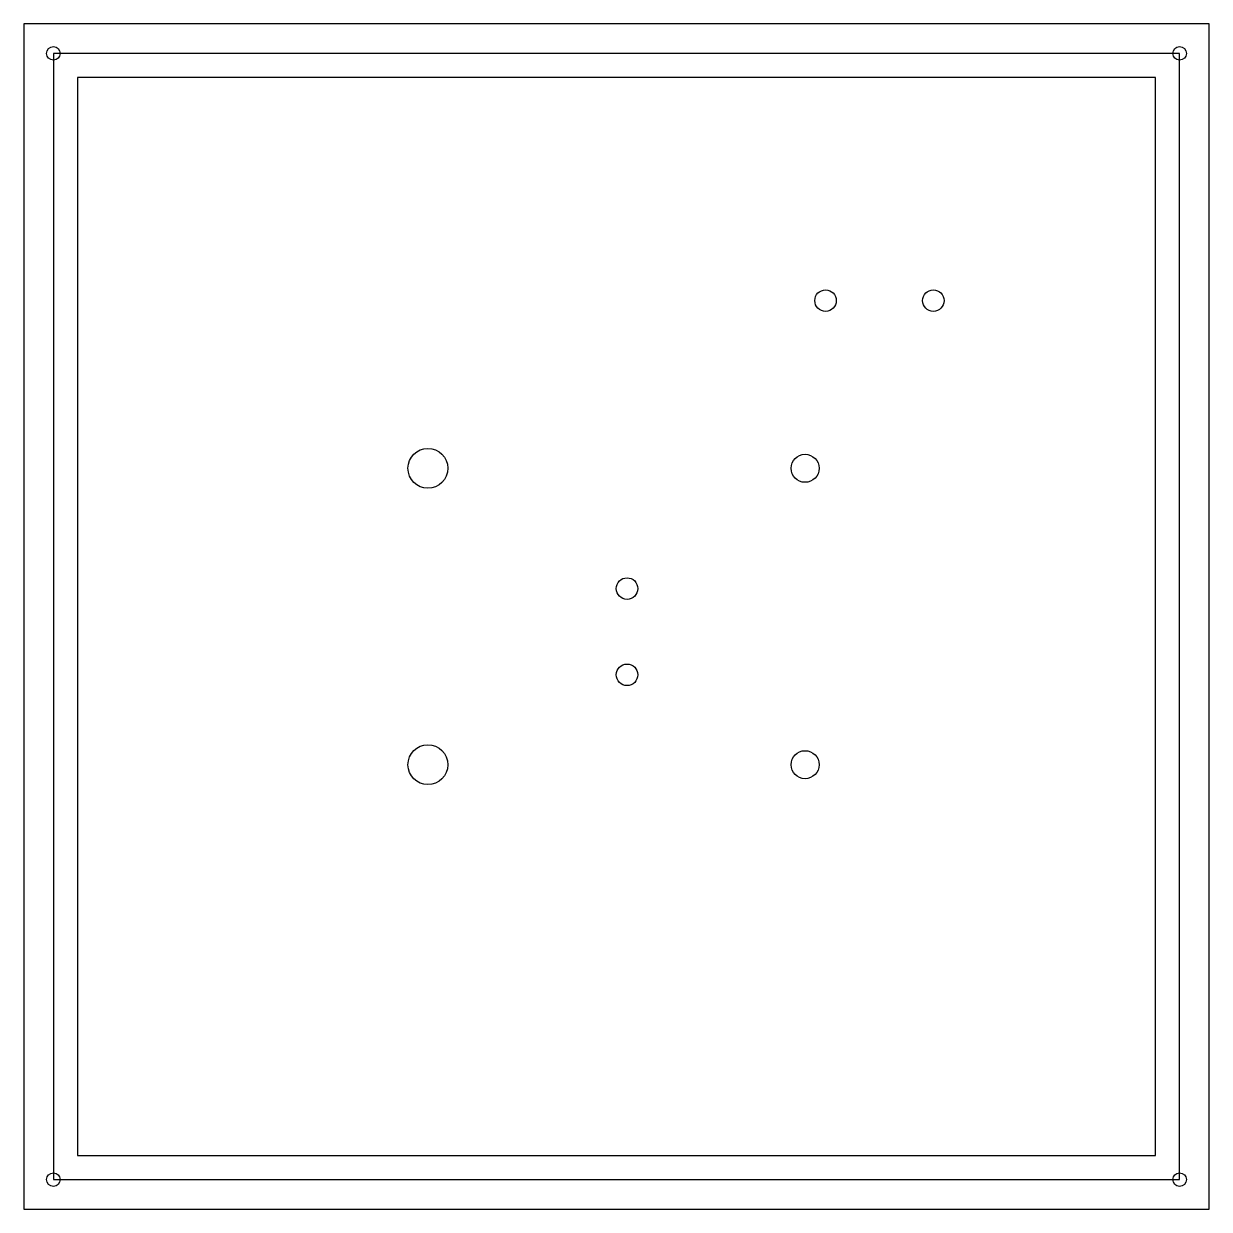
# Model space of a CAD drawing. Extents: x -8.9 to 8.7, y -11.6 to 8.7.
# Drawn here: x 0 to 8.66, y 0 to 8.66 of the extents above; entities outside this region: 1.
import ezdxf

# ---------------------------------------------------------------- set-up
doc = ezdxf.new("R2010")
doc.units = 0
doc.layers.get('0').update_dxf_attribs({"linetype": 'CONTINUOUS'})

msp = doc.modelspace()

# ---------------------------------------------------------------- linework, layer by layer
at = {"color": 5, "linetype": 'CONTINUOUS'}
for p, q in [((8.6614, 8.6614), (0, 8.6614)), ((0, 8.6614), (0, 0)), ((8.6614, 0), (8.6614, 8.6614)), ((8.4449, 8.4449), (0.2165, 8.4449)), ((0.2165, 8.4449), (0.2165, 0.2165)), ((8.4449, 0.2165), (8.4449, 8.4449)), ((8.2677, 8.2677), (0.3937, 8.2677)), ((0.3937, 8.2677), (0.3937, 0.3937)), ((8.2677, 0.3937), (8.2677, 8.2677)), ((0.3937, 0.3937), (8.2677, 0.3937)), ((0.2165, 0.2165), (8.4449, 0.2165)), ((0, 0), (8.6614, 0))]:
    msp.add_line(p, q, dxfattribs=at)
for centre, radius in [((0.2165, 8.4449), 0.05), ((8.4449, 8.4449), 0.05), ((5.858, 6.6385, 0), 0.0787), ((6.6454, 6.6385, 0), 0.0787), ((2.9528, 5.4134), 0.1457), ((5.7087, 5.4134), 0.1024), ((4.4079, 4.5347, 0), 0.0787), ((4.4079, 3.9048, 0), 0.0787), ((2.9528, 3.248), 0.1457), ((5.7087, 3.248), 0.1024), ((0.2165, 0.2165), 0.05), ((8.4449, 0.2165), 0.05), ((-8.8158, -11.4916, 0.7376), 0.06)]:
    msp.add_circle(centre, radius, dxfattribs=at)

doc.saveas('drawing.dxf')
